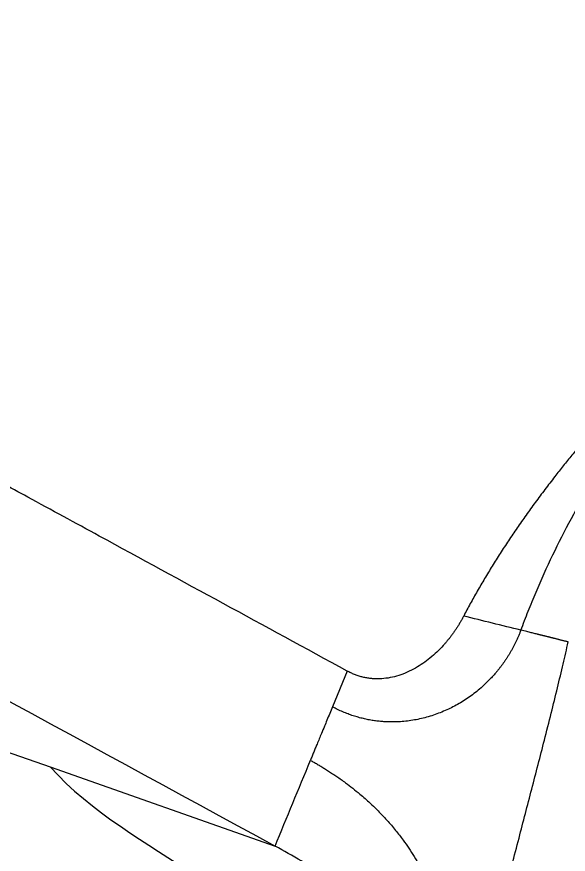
# Model space of a CAD drawing. Extents: x 398 to 508, y 623 to 782.
# Drawn here: x 497.658 to 500.796, y 674.349 to 679.111 of the extents above; entities that cross this region are included whole.
import ezdxf

# ---------------------------------------------------------------- set-up
doc = ezdxf.new("R2010")
doc.units = 0
doc.header["$MEASUREMENT"] = 0
doc.layers.add('GEOMETRY', color=2, linetype='Continuous', lineweight=25)

msp = doc.modelspace()

# ---------------------------------------------------------------- linework, layer by layer
at = {"layer": 'GEOMETRY'}
for p, q in [((495.9071, 675.528), (497.8489, 674.8452)), ((499.5379, 675.3907), (499.4541, 675.187)), ((497.8489, 674.8452), (499.1281, 674.3954))]:
    msp.add_line(p, q, dxfattribs=at)
for points, knots in [([(499.5379, 675.3907), (499.3029, 675.5186), (498.833, 675.7745), (498.2272, 676.1043), (497.7568, 676.3603), (497.4583, 676.5229), (497.2558, 676.6331), (497.1363, 676.6983), (497.0417, 676.7496), (496.9496, 676.8016), (496.8372, 676.8685), (496.6863, 676.963), (496.5022, 677.0875), (496.2922, 677.2462), (496.0613, 677.442), (495.8205, 677.6797), (495.6202, 677.925), (495.482, 678.1303), (495.3894, 678.2899), (495.3101, 678.4518), (495.2586, 678.58), (495.2271, 678.6717), (495.2099, 678.726), (495.1942, 678.7806), (495.1799, 678.8353), (495.1671, 678.8902), (495.1557, 678.9453), (495.1457, 679.0005), (495.1372, 679.0559), (495.1302, 679.1115), (495.1246, 679.1673), (495.1205, 679.2233), (495.1177, 679.2794), (495.1171, 679.3169), (495.1168, 679.3357)], [0, 0, 0, 0, 0.12902, 0.258039, 0.332634, 0.387296, 0.421953, 0.443834, 0.452939, 0.473834, 0.49486, 0.516026, 0.559692, 0.601951, 0.642929, 0.705604, 0.764878, 0.795279, 0.824867, 0.853782, 0.882173, 0.891382, 0.900545, 0.909668, 0.918756, 0.927816, 0.936854, 0.945875, 0.954886, 0.963893, 0.972901, 0.981918, 0.990949, 1, 1, 1, 1]), ([(502.6851, 678.5543), (502.5913, 678.4607), (502.3673, 678.2373), (502.0646, 677.9358), (501.7924, 677.6644), (501.6025, 677.4739), (501.4579, 677.3278), (501.3548, 677.222), (501.2787, 677.1417), (501.2146, 677.0732), (501.1523, 677.0056), (501.0919, 676.9389), (501.0333, 676.8731), (500.9765, 676.8081), (500.9215, 676.7441), (500.8683, 676.681), (500.817, 676.6188), (500.7675, 676.5576), (500.7162, 676.4926), (500.6631, 676.4236), (500.6085, 676.3504), (500.5557, 676.2774), (500.5048, 676.2047), (500.4558, 676.1323), (500.4086, 676.0602), (500.3633, 675.9884), (500.3198, 675.9168), (500.2783, 675.8455), (500.2385, 675.7745), (500.2133, 675.7269), (500.2008, 675.7033)], [0, 0, 0, 0, 0.1047301, 0.2500013, 0.3375792, 0.4084376, 0.4625773, 0.5000002, 0.5252175, 0.5499318, 0.5741445, 0.5978573, 0.6210717, 0.6437894, 0.6660124, 0.6877425, 0.708982, 0.729733, 0.749998, 0.7744173, 0.7984813, 0.8221953, 0.8455646, 0.8685947, 0.8912915, 0.9136612, 0.93571, 0.9574448, 0.9788723, 1, 1, 1, 1]), ([(500.5262, 675.623), (500.5399, 675.6592), (500.5679, 675.7316), (500.6266, 675.875), (500.7062, 676.0516), (500.8119, 676.2584), (500.9265, 676.4601), (501.049, 676.6566), (501.1801, 676.8468), (501.2958, 677.0001), (501.3921, 677.1194), (501.4663, 677.2071), (501.5424, 677.2927), (501.6208, 677.3761), (501.6874, 677.4441), (501.7411, 677.4979), (501.7951, 677.5513), (501.8627, 677.6178), (501.971, 677.7238), (502.1054, 677.8566), (502.266, 678.016), (502.4264, 678.1751), (502.5864, 678.3343), (502.6926, 678.4406), (502.7457, 678.4938)], [0, 0, 0, 0, 0.03125, 0.0625, 0.125, 0.1875, 0.25, 0.3125, 0.375, 0.4375, 0.46875, 0.5, 0.53125, 0.5625, 0.59375, 0.609375, 0.625, 0.65625, 0.6875, 0.75, 0.8125, 0.875, 0.9375, 1, 1, 1, 1]), ([(495.1392, 676.6408), (495.3191, 676.4944), (495.5138, 676.3631), (496.8577, 675.6315), (497.9929, 675.0135), (499.1281, 674.3954)], [0.842462, 0.842462, 0.842462, 0.842462, 1, 1, 1.857279, 1.857279, 1.857279, 1.857279]), ([(500.2008, 675.7033), (500.1978, 675.6977), (500.1919, 675.6866), (500.1827, 675.6702), (500.1731, 675.6541), (500.1632, 675.6384), (500.1529, 675.6229), (500.1424, 675.6077), (500.1315, 675.5928), (500.1203, 675.5782), (500.1088, 675.5639), (500.0969, 675.5499), (500.0657, 675.5146), (500.0121, 675.4631), (499.9412, 675.414), (499.8803, 675.383), (499.8319, 675.3645), (499.7833, 675.3521), (499.743, 675.347), (499.7115, 675.346), (499.6887, 675.3466), (499.6663, 675.3486), (499.6441, 675.3521), (499.6222, 675.357), (499.6007, 675.3633), (499.5794, 675.371), (499.5583, 675.38), (499.5447, 675.3871), (499.5379, 675.3907)], [0, 0, 0, 0, 0.023195, 0.046262, 0.069212, 0.092059, 0.114812, 0.137486, 0.160092, 0.182643, 0.205151, 0.22763, 0.250091, 0.378214, 0.499936, 0.565957, 0.629095, 0.690131, 0.749925, 0.778112, 0.805943, 0.833524, 0.860966, 0.888381, 0.915882, 0.94358, 0.971584, 1, 1, 1, 1]), ([(500.5262, 675.623), (500.524, 675.6173), (500.5196, 675.606), (500.5127, 675.5893), (500.5054, 675.5729), (500.498, 675.5569), (500.4902, 675.5412), (500.4823, 675.5259), (500.4741, 675.511), (500.4658, 675.4964), (500.4572, 675.4821), (500.4485, 675.4682), (500.4396, 675.4547), (500.4305, 675.4415), (500.4214, 675.4286), (500.412, 675.4161), (500.4026, 675.4039), (500.393, 675.392), (500.3834, 675.3804), (500.3736, 675.3692), (500.3638, 675.3582), (500.3376, 675.3301), (500.2931, 675.288), (500.2272, 675.2373), (500.1585, 675.195), (500.0861, 675.1599), (500.0102, 675.1322), (499.9312, 675.1127), (499.8501, 675.1018), (499.7865, 675.1004), (499.7407, 675.1029), (499.7136, 675.1054), (499.6861, 675.1091), (499.6581, 675.1139), (499.6298, 675.1199), (499.6011, 675.1273), (499.572, 675.1362), (499.5427, 675.1465), (499.5132, 675.1583), (499.4835, 675.1717), (499.464, 675.1819), (499.4541, 675.187)], [0, 0, 0, 0, 0.014017, 0.027866, 0.041548, 0.055065, 0.068417, 0.081604, 0.094628, 0.10749, 0.120193, 0.132738, 0.145129, 0.157367, 0.169456, 0.181398, 0.193195, 0.204848, 0.216359, 0.227731, 0.238963, 0.250057, 0.315743, 0.379087, 0.440318, 0.500015, 0.563001, 0.624987, 0.685949, 0.749955, 0.770253, 0.790989, 0.812173, 0.833818, 0.855934, 0.878542, 0.901671, 0.925348, 0.949607, 0.974479, 1, 1, 1, 1]), ([(500.7958, 675.5561), (500.793, 675.5568), (500.7875, 675.5582), (500.7793, 675.5603), (500.7713, 675.5623), (500.7635, 675.5642), (500.756, 675.5661), (500.7486, 675.5679), (500.7414, 675.5697), (500.7344, 675.5715), (500.7276, 675.5732), (500.721, 675.5748), (500.7146, 675.5764), (500.7084, 675.578), (500.7023, 675.5795), (500.6965, 675.5809), (500.6908, 675.5824), (500.6853, 675.5837), (500.6799, 675.5851), (500.6747, 675.5864), (500.6697, 675.5876), (500.6647, 675.5888), (500.66, 675.59), (500.6553, 675.5912), (500.6508, 675.5923), (500.6464, 675.5934), (500.642, 675.5944), (500.6378, 675.5955), (500.6337, 675.5965), (500.6297, 675.5975), (500.6258, 675.5984), (500.6219, 675.5994), (500.6156, 675.601), (500.6068, 675.6031), (500.5957, 675.6059), (500.5843, 675.6087), (500.5725, 675.6115), (500.5541, 675.6163), (500.5379, 675.6202), (500.5262, 675.623)], [0, 0, 0, 0, 0.016658, 0.032952, 0.048914, 0.064579, 0.079985, 0.095173, 0.110188, 0.125074, 0.139875, 0.154635, 0.169397, 0.184198, 0.199077, 0.214065, 0.229192, 0.244483, 0.259959, 0.275639, 0.291537, 0.307665, 0.324028, 0.340628, 0.357466, 0.374537, 0.391835, 0.409354, 0.427086, 0.445024, 0.46316, 0.481487, 0.499997, 0.556011, 0.616368, 0.681037, 0.750007, 0.81942, 1, 1, 1, 1]), ([(500.2512, 673.3224), (500.2555, 673.344), (500.2643, 673.3878), (500.278, 673.4542), (500.2925, 673.5221), (500.3076, 673.5915), (500.3234, 673.6624), (500.34, 673.7348), (500.3573, 673.8088), (500.389, 673.9421), (500.4414, 674.1532), (500.5011, 674.3852), (500.5518, 674.5802), (500.5882, 674.7192), (500.6244, 674.8583), (500.6614, 675.0023), (500.6982, 675.1481), (500.7338, 675.2924), (500.7662, 675.4273), (500.7861, 675.5143), (500.7958, 675.5561)], [0, 0, 0, 0, 0.028777, 0.058259, 0.088446, 0.119339, 0.15094, 0.183248, 0.216266, 0.249992, 0.362128, 0.5, 0.562504, 0.625008, 0.687479, 0.750008, 0.818969, 0.88362, 0.943962, 1, 1, 1, 1]), ([(499.4541, 675.187), (499.4489, 675.1746), (499.4385, 675.1493), (499.4235, 675.1126), (499.4077, 675.0744), (499.3931, 675.0389), (499.3791, 675.0045), (499.3676, 674.9766), (499.3568, 674.9515), (499.3493, 674.9325), (499.3433, 674.9174), (499.3386, 674.9061), (499.3338, 674.8946), (499.3306, 674.8869), (499.3289, 674.883)], [0, 0, 0, 0, 0.122636, 0.25, 0.36177, 0.5, 0.600135, 0.7, 0.775228, 0.85, 0.886237, 0.923344, 0.96128, 1, 1, 1, 1]), ([(499.3291, 674.8829), (499.3354, 674.8794), (499.3484, 674.8723), (499.3682, 674.861), (499.3889, 674.8488), (499.4104, 674.8358), (499.4327, 674.8218), (499.4557, 674.8068), (499.4795, 674.7908), (499.504, 674.7737), (499.5485, 674.7415), (499.6043, 674.6973), (499.6626, 674.6457), (499.7141, 674.5962), (499.7631, 674.5446), (499.8129, 674.4863), (499.8657, 674.418), (499.9211, 674.3358), (499.9777, 674.2355), (500.0252, 674.1317), (500.0575, 674.0419), (500.0786, 673.9694), (500.0924, 673.9131), (500.1035, 673.8572), (500.112, 673.8025), (500.1182, 673.7475), (500.1224, 673.6909), (500.1243, 673.6308), (500.1235, 673.5758), (500.1211, 673.5274), (500.1178, 673.4868), (500.1135, 673.447), (500.1082, 673.4081), (500.1022, 673.3702), (500.0974, 673.3455), (500.095, 673.3333)], [0, 0, 0, 0, 0.011389, 0.023394, 0.036017, 0.049263, 0.063135, 0.077639, 0.092782, 0.10857, 0.125013, 0.180101, 0.221875, 0.250012, 0.295388, 0.337124, 0.375015, 0.436864, 0.5, 0.565125, 0.624982, 0.657308, 0.68895, 0.719864, 0.749996, 0.778765, 0.809173, 0.841228, 0.874996, 0.896818, 0.918323, 0.939479, 0.96021, 0.980418, 1, 1, 1, 1]), ([(499.9179, 673.3928), (499.9235, 673.4207), (499.9308, 673.4774), (499.9287, 673.5631), (499.9131, 673.6475), (499.8852, 673.7285), (499.8467, 673.805), (499.784, 673.9004), (499.6895, 674.0076), (499.5606, 674.1203), (499.4221, 674.2207), (499.2774, 674.312), (499.1782, 674.3681), (499.1281, 674.3954)], [0, 0, 0, 0, 0.0625, 0.125, 0.1875, 0.25, 0.3125, 0.375, 0.5, 0.625, 0.75, 0.875, 1, 1, 1, 1])]:
    msp.add_open_spline(points, degree=3, knots=knots, dxfattribs=at)
for points in [[(500.5262, 675.623), (500.4188, 675.6495), (500.3103, 675.6763), (500.2008, 675.7033)], [(499.1281, 674.3954), (499.1951, 674.5579), (499.2622, 674.7204), (499.3291, 674.8829)], [(497.8489, 674.8452), (498.3092, 674.3286), (499.1646, 674.131), (499.1109, 673.6161)]]:
    msp.add_open_spline(points, degree=3, dxfattribs=at)

doc.saveas('drawing.dxf')
